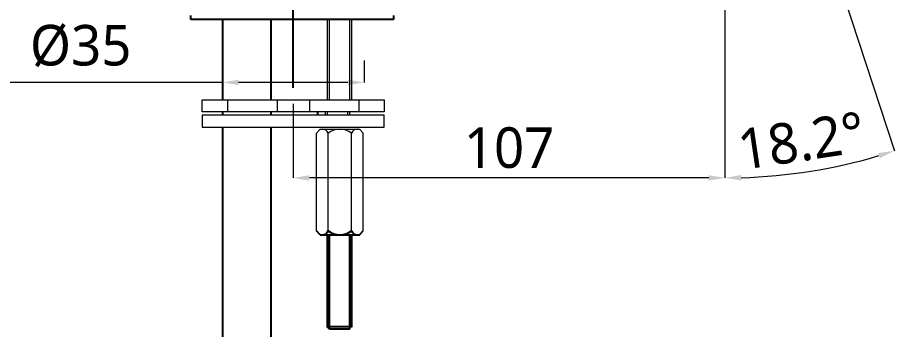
# Model space of a CAD drawing. Extents: x 0 to 868, y 0 to 636.
# Drawn here: x 191.9 to 408.5, y 246.6 to 323.5 of the extents above; entities that cross this region are included whole.
import ezdxf

# ---------------------------------------------------------------- set-up
doc = ezdxf.new("R2010")
doc.units = 0
doc.header["$LTSCALE"] = 10
doc.header["$MEASUREMENT"] = 0
doc.header["$PDMODE"] = 3
doc.header["$PDSIZE"] = -10
doc.linetypes.add('ACAD_ISO04W100', pattern=[30.5, 24, -3, 0.5, -3])
doc.layers.get('0').update_dxf_attribs({"linetype": 'CONTINUOUS'})
doc.layers.get('DEFPOINTS').update_dxf_attribs({"linetype": 'CONTINUOUS'})
doc.styles.add('Daelim Dimension', font='NanumGothic.ttf')
doc.dimstyles.new('DEFAULT', dxfattribs={"dimscale": 2, "dimtxt": 2, "dimasz": 2, "dimexe": 0, "dimexo": 2, "dimgap": 1, "dimtad": 1, "dimdec": 0, "dimzin": 9, "dimdsep": 46, "dimtxsty": 'Daelim Dimension', "dimcen": 0.5, "dimclrd": 5, "dimclre": 5, "dimclrt": 256, "dimadec": 1, "dimazin": 0, "dimtfac": 1, "dimtdec": 0, "dimtix": 1, "dimtmove": 0, "dimatfit": 3, "dimfxl": 1, "dimtolj": 1, "dimtzin": 1, "dimlwd": 9, "dimlwe": 9, "dimarcsym": 0})

# ---------------------------------------------------------------- blocks, each defined once
blk = doc.blocks.new('*D3')
at = {"color": 5, "lineweight": 9, "transparency": 16777216}
for p, q in [((366.6, 408.2), (366.6, 283.91)), ((259.96, 302.15), (259.96, 283.91)), ((362.6, 283.91), (263.96, 283.91))]:
    blk.add_line(p, q, dxfattribs=at)
at = {"color": 5, "transparency": 16777216}
for points in [[(263.96, 284.58), (263.96, 283.24), (259.96, 283.91)], [(362.6, 284.58), (362.6, 283.24), (366.6, 283.91)]]:
    blk.add_solid(points, dxfattribs=at)
at = {"layer": 'DEFPOINTS', "color": 0, "transparency": 16777216}
for p in [(366.6, 412.2), (259.96, 306.15), (259.96, 283.91)]:
    blk.add_point(p, dxfattribs=at)
at = {"color": 7, "transparency": 16777216, "insert": (313.28, 291.32), "char_height": 10, "attachment_point": 5, "style": 'Daelim Dimension'}
blk.add_mtext('\\A1;107', dxfattribs=at)
blk = doc.blocks.new('*D4')
at = {"color": 5, "lineweight": 9, "transparency": 16777216}
for p, q in [((367.85, 414.44), (408.46, 290.6)), ((366.6, 408.2), (366.6, 283.91))]:
    blk.add_line(p, q, dxfattribs=at)
blk.add_arc((366.6, 418.24), 134.33, 271.7062, 286.4512, dxfattribs=at)
at = {"color": 5, "transparency": 16777216}
for points in [[(404.45, 290.05), (404.84, 288.77), (408.46, 290.6)], [(370.61, 283.3), (370.59, 284.64), (366.6, 283.91)]]:
    blk.add_solid(points, dxfattribs=at)
at = {"layer": 'DEFPOINTS', "color": 0, "transparency": 16777216}
for p in [(366.6, 431.11), (362.45, 430.9), (366.6, 418.24), (366.6, 412.2), (394.77, 286.9)]:
    blk.add_point(p, dxfattribs=at)
at = {"color": 7, "transparency": 16777216, "insert": (385.42, 293.02), "char_height": 10, "attachment_point": 5, "rotation": 8.544, "style": 'Daelim Dimension'}
blk.add_mtext('\\A1;18.2°', dxfattribs=at)
blk = doc.blocks.new('*D1')
at = {"color": 5, "lineweight": 9, "transparency": 16777216}
for p, q in [((242.46, 312.89), (242.46, 307.47)), ((277.46, 312.89), (277.46, 307.47)), ((242.46, 307.47), (136.49, 307.47)), ((273.46, 307.47), (246.46, 307.47))]:
    blk.add_line(p, q, dxfattribs=at)
at = {"color": 5, "transparency": 16777216}
for points in [[(246.46, 308.13), (246.46, 306.8), (242.46, 307.47)], [(273.46, 308.13), (273.46, 306.8), (277.46, 307.47)]]:
    blk.add_solid(points, dxfattribs=at)
at = {"layer": 'DEFPOINTS', "color": 0, "transparency": 16777216}
for p in [(242.46, 316.89), (277.46, 316.89), (277.46, 307.47)]:
    blk.add_point(p, dxfattribs=at)
at = {"color": 7, "transparency": 16777216, "insert": (180.68, 316.1), "char_height": 10, "attachment_point": 5, "style": 'Daelim Dimension'}
blk.add_mtext('\\A1;설치구멍 %%C35', dxfattribs=at)

msp = doc.modelspace()

# ---------------------------------------------------------------- linework, layer by layer
at = {"color": 1, "linetype": 'ACAD_ISO04W100'}
msp.add_line((259.96, 306.15), (259.96, 469.48), dxfattribs=at)
for p, q in [((234.71, 322.95), (234.71, 323.95)), ((235.2, 322.95), (234.71, 322.95)), ((284.71, 322.95), (235.2, 322.95)), ((242.46, 322.95), (242.46, 303.2)), ((254.46, 322.95), (254.46, 303.2)), ((284.71, 323.95), (284.71, 322.95)), ((242.46, 300.2), (242.46, 299.39)), ((254.46, 300.2), (254.46, 299.39)), ((265.96, 300.2), (265.96, 299.39)), ((242.46, 296.39), (242.46, 226.94)), ((254.46, 296.39), (254.46, 226.94)), ((266.61, 269.92), (276.3, 269.92)), ((268.46, 247.12), (268.46, 269.92)), ((268.96, 246.62), (268.96, 269.92)), ((273.96, 246.62), (273.96, 269.92)), ((274.46, 247.12), (274.46, 269.92)), ((274.46, 247.17), (268.46, 247.17)), ((268.96, 246.62), (268.46, 247.12)), ((273.96, 246.62), (268.96, 246.62))]:
    msp.add_line(p, q)
at = {"color": 7, "linetype": 'Continuous', "lineweight": 15}
for p, q in [((268.46, 303.2), (268.46, 322.95)), ((268.96, 303.2), (268.96, 322.95)), ((273.96, 303.2), (273.96, 322.95)), ((274.46, 303.2), (274.46, 322.95)), ((243.71, 303.2), (243.71, 300.2)), ((255.96, 303.2), (255.96, 300.2)), ((263.96, 303.2), (263.96, 300.2)), ((276.21, 303.2), (276.21, 300.2)), ((282.46, 299.39), (237.46, 299.39)), ((237.46, 299.39), (237.46, 296.39)), ((267.96, 299.39), (267.96, 300.2)), ((268.46, 299.39), (268.46, 300.2)), ((273.46, 299.39), (273.46, 300.2)), ((273.96, 299.39), (273.96, 300.2)), ((282.46, 296.39), (282.46, 299.39)), ((237.46, 296.39), (282.46, 296.39)), ((266.61, 295.92), (265.68, 294.99)), ((265.68, 270.84), (265.68, 294.99)), ((266.61, 295.92), (276.3, 295.92)), ((268.57, 270.84), (268.57, 294.99)), ((274.34, 270.84), (274.34, 294.99)), ((276.3, 295.92), (277.23, 294.99)), ((277.23, 270.84), (277.23, 294.99))]:
    msp.add_line(p, q, dxfattribs=at)
at = {"lineweight": -2}
for p, q in [((266.61, 269.92), (265.68, 270.84)), ((276.3, 269.92), (277.23, 270.84))]:
    msp.add_line(p, q, dxfattribs=at)
at = {"color": 7, "linetype": 'Continuous', "lineweight": 15}
msp.add_lwpolyline([(237.46, 303.2), (282.46, 303.2), (282.46, 300.2), (237.46, 300.2)], close=True, dxfattribs=at)
for centre, radius, start, end in [((267.13, 294.33), 1.59, 24.5117, 90), ((271.46, 290.96), 4.95, 54.3508, 125.6492), ((275.79, 294.33), 1.59, 90, 155.4883)]:
    msp.add_arc(centre, radius, start, end, dxfattribs=at)
at = {"lineweight": -2}
for centre, radius, start, end in [((267.13, 271.5), 1.59, 270, 335.4883), ((271.46, 274.87), 4.95, 234.3508, 305.6492), ((275.79, 271.5), 1.59, 204.5117, 270)]:
    msp.add_arc(centre, radius, start, end, dxfattribs=at)

# ---------------------------------------------------------------- dimensions: what is measured, and where the dimension line sits
at = {"color": 5}
dim = msp.add_angular_dim_2l(base=(394.7715, 286.898), line1=((366.6022, 431.1085), (366.6022, 412.2018)), line2=((366.6022, 418.2401), (362.4513, 430.8971)), dimstyle='DEFAULT', override={"dimtxt": 5, "dimclrd": 5, "dimclre": 5, "dimclrt": 7}, dxfattribs=at)
dim.commit()
dim.dimension.update_dxf_attribs({"geometry": '*D4', "text_midpoint": (386.5593, 285.4019), "dimtype": 130})
dim = msp.add_linear_dim(base=(259.96, 283.91), p1=(366.6, 412.2), p2=(259.96, 306.15), dimstyle='DEFAULT', override={"dimtxt": 5, "dimdec": 0, "dimclrd": 5, "dimclre": 5, "dimclrt": 7}, dxfattribs=at)
dim.commit()
dim.dimension.update_dxf_attribs({"geometry": '*D3', "text_midpoint": (313.28, 283.91), "dimtype": 128})
dim = msp.add_linear_dim(base=(277.46, 307.47), p1=(242.46, 316.89), p2=(277.46, 316.89), text='설치구멍 %%C<>', dimstyle='DEFAULT', override={"dimtxt": 5, "dimdec": 0, "dimclrd": 5, "dimclre": 5, "dimclrt": 7}, dxfattribs=at)
dim.commit()
dim.dimension.update_dxf_attribs({"geometry": '*D1', "text_midpoint": (180.68, 307.47), "dimtype": 128})

doc.saveas('drawing.dxf')
